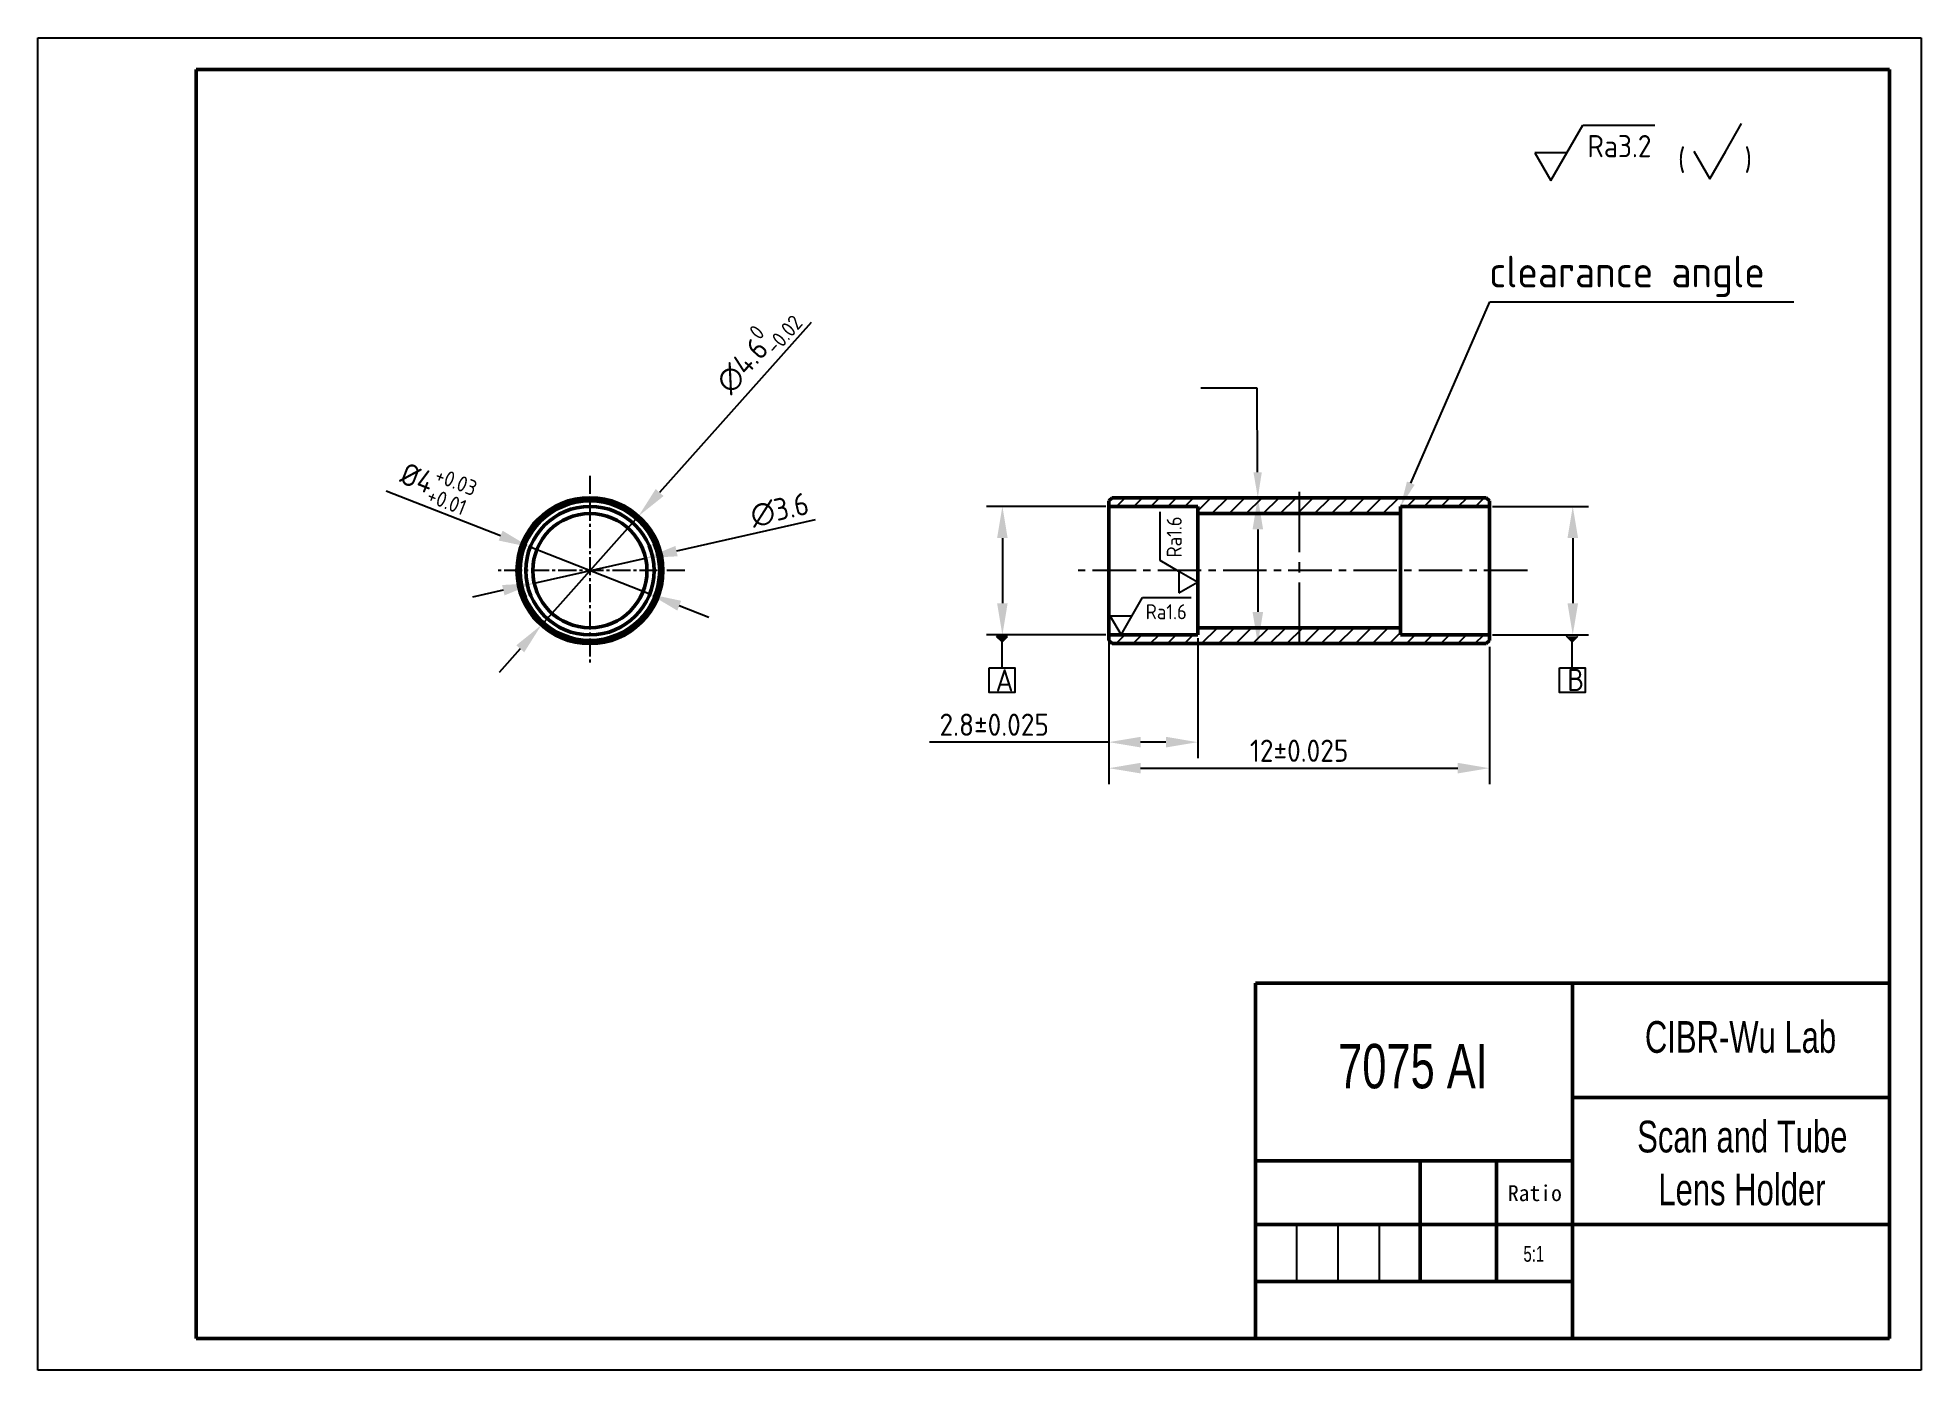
# Model space of a CAD drawing. Header units: millimetres. Extents: x 8124 to 8421, y 7 to 217.
import ezdxf
from ezdxf import colors
from ezdxf.entities.mleader import LeaderData, LeaderLine
from ezdxf.math import Vec2, Vec3

# ---------------------------------------------------------------- set-up
doc = ezdxf.new("R2010")
doc.units = ezdxf.units.MM
doc.linetypes.add('CENTER2', pattern=[28.575, 19.05, -3.175, 3.175, -3.175])
doc.layers.get('Defpoints').update_dxf_attribs({"linetype": 'CONTINUOUS'})
for name, color, linetype in [('中心线', 3, 'CENTER2'), ('尺寸', 4, 'CONTINUOUS'), ('文字', 3, 'CONTINUOUS'), ('细实线', 3, 'CONTINUOUS')]:
    doc.layers.add(name, color=color, linetype=linetype)
doc.layers.add('粗实线', color=2, linetype='CONTINUOUS', lineweight=50)
doc.styles.add('isocp', font='isocp.shx', dxfattribs={"height": 5})
doc.styles.add('isocp3.5', font='isocp.shx', dxfattribs={"height": 3.5})
doc.styles.get("Standard").update_dxf_attribs({"font": '', "height": 2.5})
doc.styles.add('数字', font='gdt.shx', dxfattribs={"width": 0.7, "height": 3.5})
doc.styles.get('Standard').set_extended_font_data('SimSun')
doc.dimstyles.new('形位公差', dxfattribs={"dimtxt": 3.5, "dimasz": 5, "dimexe": 2.5, "dimexo": 0.5, "dimgap": 1, "dimtad": 1, "dimdec": 3, "dimlfac": 0.2, "dimdsep": 46, "dimlunit": 6, "dimtxsty": 'isocp3.5', "dimcen": 2, "dimadec": 0, "dimazin": 0, "dimtfac": 1, "dimtdec": 3, "dimtmove": 0, "dimatfit": 3, "dimfxl": 1, "dimtolj": 1, "dimtzin": 0, "dimarcsym": 0})
pattern_1 = [(45, (5.0148, -20.1139), (-1.3470384, 1.3470384), [])]

# ---------------------------------------------------------------- blocks, each defined once
blk = doc.blocks.new('*D32')
at = {"layer": 'Defpoints', "color": 0, "ltscale": 0.5, "transparency": 16777216}
for p in [(8218.65, 142.03), (8203.34, 124.87)]:
    blk.add_point(p, dxfattribs=at)
at = {"layer": '尺寸', "color": 0, "lineweight": -2, "ltscale": 0.5, "transparency": 16777216}
for p, q in [((8245.88, 172.54), (8221.98, 145.76)), ((8203.34, 124.87), (8218.65, 142.03)), ((8200.01, 121.14), (8196.68, 117.41))]:
    blk.add_line(p, q, dxfattribs=at)
at = {"layer": '尺寸', "color": 0, "ltscale": 0.5, "transparency": 16777216}
for points in [[(8221.36, 146.31), (8222.6, 145.2), (8218.65, 142.03)], [(8199.39, 121.69), (8200.63, 120.58), (8203.34, 124.87)]]:
    blk.add_solid(points, dxfattribs=at)
at = {"layer": '尺寸', "color": 0, "ltscale": 0.5, "transparency": 16777216, "insert": (8237.17, 168.3), "char_height": 3.5, "attachment_point": 5, "rotation": 48.2535, "style": 'isocp3.5'}
blk.add_mtext('\\A1;∅4.6{\\H0.7x;\\S0^ -0.02;}', dxfattribs=at)
blk = doc.blocks.new('*D33')
at = {"layer": 'Defpoints', "color": 0, "ltscale": 0.5, "transparency": 16777216}
for p in [(8201.57, 137.14), (8220.42, 129.75)]:
    blk.add_point(p, dxfattribs=at)
at = {"layer": '尺寸', "color": 0, "lineweight": -2, "ltscale": 0.5, "transparency": 16777216}
for p, q in [((8178.86, 146.04), (8196.91, 138.97)), ((8220.42, 129.75), (8201.57, 137.14)), ((8225.08, 127.93), (8229.73, 126.1))]:
    blk.add_line(p, q, dxfattribs=at)
at = {"layer": '尺寸', "color": 0, "ltscale": 0.5, "transparency": 16777216}
for points in [[(8197.22, 139.74), (8196.61, 138.19), (8201.57, 137.14)], [(8225.38, 128.7), (8224.77, 127.15), (8220.42, 129.75)]]:
    blk.add_solid(points, dxfattribs=at)
at = {"layer": '尺寸', "color": 0, "ltscale": 0.5, "transparency": 16777216, "insert": (8186.9, 146.83), "char_height": 3.5, "attachment_point": 5, "rotation": 338.5923, "style": 'isocp3.5'}
blk.add_mtext('\\A1;%%C4{\\H0.7x;\\S+0.03^ +0.01;}', dxfattribs=at)
blk = doc.blocks.new('*D34')
at = {"layer": 'Defpoints', "color": 0, "ltscale": 0.5, "transparency": 16777216}
for p in [(8219.77, 135.43), (8202.21, 131.47)]:
    blk.add_point(p, dxfattribs=at)
at = {"layer": '尺寸', "color": 0, "lineweight": -2, "ltscale": 0.5, "transparency": 16777216}
for p, q in [((8246.49, 141.45), (8224.65, 136.53)), ((8202.21, 131.47), (8219.77, 135.43)), ((8197.34, 130.37), (8192.46, 129.27))]:
    blk.add_line(p, q, dxfattribs=at)
at = {"layer": '尺寸', "color": 0, "ltscale": 0.5, "transparency": 16777216}
for points in [[(8224.47, 137.34), (8224.83, 135.71), (8219.77, 135.43)], [(8197.15, 131.18), (8197.52, 129.55), (8202.21, 131.47)]]:
    blk.add_solid(points, dxfattribs=at)
at = {"layer": '尺寸', "color": 0, "ltscale": 0.5, "transparency": 16777216, "insert": (8240.9, 143.01), "char_height": 3.5, "attachment_point": 5, "rotation": 12.7104, "style": 'isocp3.5'}
blk.add_mtext('\\A1;∅3.6', dxfattribs=at)
blk = doc.blocks.new('*D35')
at = {"layer": 'Defpoints', "color": 0, "ltscale": 0.5, "transparency": 16777216}
for p in [(8292.82, 121.95), (8352.82, 121.95), (8352.82, 102.32)]:
    blk.add_point(p, dxfattribs=at)
at = {"layer": '尺寸', "color": 0, "lineweight": -2, "ltscale": 0.5, "transparency": 16777216}
for p, q in [((8292.82, 121.45), (8292.82, 99.82)), ((8352.82, 121.45), (8352.82, 99.82)), ((8297.82, 102.32), (8347.82, 102.32))]:
    blk.add_line(p, q, dxfattribs=at)
at = {"layer": '尺寸', "color": 0, "ltscale": 0.5, "transparency": 16777216}
for points in [[(8297.82, 103.16), (8297.82, 101.49), (8292.82, 102.32)], [(8347.82, 103.16), (8347.82, 101.49), (8352.82, 102.32)]]:
    blk.add_solid(points, dxfattribs=at)
at = {"layer": '尺寸', "color": 0, "ltscale": 0.5, "transparency": 16777216, "insert": (8322.82, 105.07), "char_height": 3.5, "attachment_point": 5, "style": 'isocp3.5'}
blk.add_mtext('\\A1;12±0.025', dxfattribs=at)
blk = doc.blocks.new('*D36')
at = {"layer": 'Defpoints', "color": 0, "ltscale": 0.5, "transparency": 16777216}
for p in [(8292.82, 123.32), (8306.82, 123.32), (8306.82, 106.42)]:
    blk.add_point(p, dxfattribs=at)
at = {"layer": '尺寸', "color": 0, "lineweight": -2, "ltscale": 0.5, "transparency": 16777216}
for p, q in [((8292.82, 122.82), (8292.82, 103.92)), ((8306.82, 122.82), (8306.82, 103.92)), ((8292.82, 106.42), (8264.53, 106.42)), ((8301.82, 106.42), (8297.82, 106.42))]:
    blk.add_line(p, q, dxfattribs=at)
at = {"layer": '尺寸', "color": 0, "ltscale": 0.5, "transparency": 16777216}
for points in [[(8297.82, 107.26), (8297.82, 105.59), (8292.82, 106.42)], [(8301.82, 107.26), (8301.82, 105.59), (8306.82, 106.42)]]:
    blk.add_solid(points, dxfattribs=at)
at = {"layer": '尺寸', "color": 0, "ltscale": 0.5, "transparency": 16777216, "insert": (8274.74, 109.17), "char_height": 3.5, "width": 4.9889, "attachment_point": 5, "style": 'isocp3.5'}
blk.add_mtext('\\A1;2.8±0.025', dxfattribs=at)
blk = doc.blocks.new('*D38')
at = {"layer": 'Defpoints', "color": 0, "ltscale": 0.5, "transparency": 16777216}
for p in [(8292.82, 143.57), (8276.03, 123.32), (8292.82, 123.32)]:
    blk.add_point(p, dxfattribs=at)
at = {"layer": '尺寸', "color": 0, "lineweight": -2, "ltscale": 0.5, "transparency": 16777216}
for p, q in [((8292.32, 143.57), (8273.53, 143.57)), ((8276.03, 138.57), (8276.03, 128.32)), ((8292.32, 123.32), (8273.53, 123.32))]:
    blk.add_line(p, q, dxfattribs=at)
at = {"layer": '尺寸', "color": 0, "ltscale": 0.5, "transparency": 16777216}
for points in [[(8275.19, 138.57), (8276.86, 138.57), (8276.03, 143.57)], [(8275.19, 128.32), (8276.86, 128.32), (8276.03, 123.32)]]:
    blk.add_solid(points, dxfattribs=at)
blk = doc.blocks.new('*D39')
at = {"layer": 'Defpoints', "color": 0, "ltscale": 0.5, "transparency": 16777216}
for p in [(8352.82, 143.57), (8352.82, 123.32), (8365.96, 123.32)]:
    blk.add_point(p, dxfattribs=at)
at = {"layer": '尺寸', "color": 0, "lineweight": -2, "ltscale": 0.5, "transparency": 16777216}
for p, q in [((8353.32, 143.57), (8368.46, 143.57)), ((8365.96, 138.57), (8365.96, 128.32)), ((8353.32, 123.32), (8368.46, 123.32))]:
    blk.add_line(p, q, dxfattribs=at)
at = {"layer": '尺寸', "color": 0, "ltscale": 0.5, "transparency": 16777216}
for points in [[(8365.13, 138.57), (8366.8, 138.57), (8365.96, 143.57)], [(8365.13, 128.32), (8366.8, 128.32), (8365.96, 123.32)]]:
    blk.add_solid(points, dxfattribs=at)
at = {"layer": '尺寸', "color": 0, "ltscale": 0.5, "transparency": 16777216, "insert": (8363.21, 133.45), "char_height": 3.5, "attachment_point": 5, "rotation": 90, "style": 'isocp3.5'}
blk.add_mtext('\\A1;  ', dxfattribs=at)
blk = doc.blocks.new('*D40')
at = {"layer": 'Defpoints', "color": 0, "ltscale": 0.5, "transparency": 16777216}
for p in [(8322.82, 144.95), (8316.3, 121.95), (8322.82, 121.95)]:
    blk.add_point(p, dxfattribs=at)
at = {"layer": '尺寸', "color": 0, "lineweight": -2, "ltscale": 0.5, "transparency": 16777216}
for p, q in [((8322.32, 144.95), (8313.8, 144.95)), ((8316.3, 139.95), (8316.3, 126.95)), ((8322.32, 121.95), (8313.8, 121.95))]:
    blk.add_line(p, q, dxfattribs=at)
at = {"layer": '尺寸', "color": 0, "ltscale": 0.5, "transparency": 16777216}
for points in [[(8315.47, 139.95), (8317.14, 139.95), (8316.3, 144.95)], [(8315.47, 126.95), (8317.14, 126.95), (8316.3, 121.95)]]:
    blk.add_solid(points, dxfattribs=at)

msp = doc.modelspace()

# ---------------------------------------------------------------- hatches: boundary and pattern name
at = {"layer": '尺寸', "ltscale": 0.5}
h = msp.add_hatch(color=256, dxfattribs=at)
h.dxf.hatch_style = 1
h.paths.add_polyline_path([(8275.0889, 123.0851), (8275.9734, 122.2045), (8276.8295, 123.0645)])
h = msp.add_hatch(color=256, dxfattribs=at)
h.dxf.hatch_style = 1
h.paths.add_polyline_path([(8366.7347, 123.1026), (8364.994, 123.1232), (8365.8785, 122.2426)])
at = {"layer": '细实线', "ltscale": 0.5}
h = msp.add_hatch(dxfattribs=at)
h.set_pattern_fill('ANSI31', color=256, scale=0.6)
h.set_pattern_definition(pattern_1)
h.paths.add_polyline_path([(8338.8222, 142.4465), (8338.8222, 143.5716), (8352.8221, 143.5716), (8352.8221, 144.4465), (8352.3221, 144.9465), (8293.3221, 144.9465), (8292.8221, 144.4465), (8292.8221, 143.5716), (8306.822, 143.5716), (8306.822, 142.4465)])
h = msp.add_hatch(dxfattribs=at)
h.set_pattern_fill('ANSI31', color=256, scale=0.6)
h.set_pattern_definition(pattern_1)
h.paths.add_polyline_path([(8338.8222, 123.3216), (8352.8221, 123.3216), (8352.8221, 122.4466), (8352.3221, 121.9466), (8293.3221, 121.9466), (8292.8221, 122.4466), (8292.8221, 123.3216), (8306.822, 123.3216), (8306.822, 124.4466), (8338.8222, 124.4466)])

# ---------------------------------------------------------------- linework, layer by layer
at = {"layer": '中心线', "ltscale": 0.1495}
for p, q in [((8210.9942, 148.3965), (8210.9942, 118.4966)), ((8225.9441, 133.4466), (8196.0442, 133.4466))]:
    msp.add_line(p, q, dxfattribs=at)
at = {"layer": '中心线', "ltscale": 0.5}
msp.add_line((8322.8221, 145.876), (8322.8221, 120.5442), dxfattribs=at)
at = {"layer": '中心线', "ltscale": 0.360016}
msp.add_line((8358.8225, 133.4466), (8286.8193, 133.4466), dxfattribs=at)
at = {"layer": '尺寸', "ltscale": 0.5}
for p, q in [((8365.0294, 199.2985), (8367.544, 203.654)), ((8367.544, 203.654), (8378.9167, 203.648)), ((8390.0735, 199.5452), (8392.5881, 203.9007)), ((8360.0001, 199.2985), (8362.5147, 194.943)), ((8365.0294, 199.2985), (8360.0001, 199.2985)), ((8362.5147, 194.943), (8365.0294, 199.2985)), ((8385.0441, 199.5452), (8387.5588, 195.1896)), ((8387.5588, 195.1896), (8390.0735, 199.5452)), ((8352.8914, 175.7845), (8400.8225, 175.7845)), ((8316.1768, 162.2112), (8307.2979, 162.2112)), ((8300.8895, 135.0257), (8300.8935, 142.7022)), ((8303.8294, 133.3283), (8300.8895, 135.0257)), ((8306.7694, 131.6309), (8303.8294, 133.3283)), ((8303.8294, 133.3283), (8303.8294, 129.9335)), ((8303.8294, 129.9335), (8306.7694, 131.6309)), ((8296.4388, 126.2616), (8298.1362, 129.2016)), ((8298.1362, 129.2016), (8305.8127, 129.1975)), ((8293.044, 126.2616), (8294.7414, 123.3216)), ((8296.4388, 126.2616), (8293.044, 126.2616)), ((8294.7414, 123.3216), (8296.4388, 126.2616)), ((8275.9734, 122.2045), (8275.0889, 123.0851)), ((8275.0889, 123.0851), (8276.8295, 123.0645)), ((8275.9734, 122.2045), (8276.8295, 123.0645)), ((8275.9734, 118.1145), (8275.9734, 122.2045)), ((8365.8785, 122.2426), (8364.994, 123.1232)), ((8365.8785, 122.2426), (8366.7347, 123.1026)), ((8365.8785, 118.1526), (8365.8785, 122.2426))]:
    msp.add_line(p, q, dxfattribs=at)
for points in [[(8273.9399, 118.1145), (8278.0069, 118.1145), (8278.0069, 114.2251), (8273.9399, 114.2251)], [(8363.845, 118.1526), (8367.912, 118.1526), (8367.912, 114.2632), (8363.845, 114.2632)]]:
    msp.add_lwpolyline(points, close=True, dxfattribs=at)
at = {"layer": '粗实线'}
for p, q in [((8148.9203, 212.4338), (8415.9203, 212.4338)), ((8148.9203, 12.4338), (8148.9203, 212.4338)), ((8415.9203, 212.4338), (8415.9203, 12.4338)), ((8315.9203, 68.4338), (8315.9203, 12.4338)), ((8365.9203, 68.4338), (8365.9203, 12.4338)), ((8415.9203, 68.4338), (8415.9203, 12.4338)), ((8365.9203, 50.4338), (8415.9203, 50.4338)), ((8341.9203, 40.4338), (8341.9203, 21.4338)), ((8353.9203, 40.4338), (8353.9203, 21.4338)), ((8315.9203, 30.4338), (8415.9203, 30.4338)), ((8315.9203, 21.4338), (8365.9203, 21.4338)), ((8415.9203, 12.4338), (8148.9203, 12.4338))]:
    msp.add_line(p, q, dxfattribs=at)
at = {"layer": '粗实线', "ltscale": 0.3}
for p, q in [((8292.8221, 144.4465), (8293.3221, 144.9465)), ((8352.3221, 144.9465), (8293.3221, 144.9465)), ((8352.8221, 144.4465), (8352.3221, 144.9465)), ((8352.3221, 121.9466), (8293.3221, 121.9466))]:
    msp.add_line(p, q, dxfattribs=at)
at = {"layer": '粗实线', "ltscale": 0.006875}
for p, q in [((8292.8221, 144.4465), (8292.8221, 143.5716)), ((8352.8221, 144.4465), (8352.8221, 143.5716)), ((8292.8221, 123.3216), (8292.8221, 122.4466)), ((8293.3221, 121.9466), (8292.8221, 122.4466)), ((8352.8221, 123.3216), (8352.8221, 122.4466))]:
    msp.add_line(p, q, dxfattribs=at)
at = {"layer": '粗实线', "ltscale": 0.07}
for p, q in [((8306.822, 143.5716), (8292.8221, 143.5716)), ((8338.8222, 143.5716), (8352.8221, 143.5716)), ((8306.822, 123.3216), (8292.8221, 123.3216)), ((8338.8222, 123.3216), (8352.8221, 123.3216))]:
    msp.add_line(p, q, dxfattribs=at)
at = {"layer": '粗实线', "ltscale": 0.050625}
for p, q in [((8292.8221, 143.5716), (8292.8221, 133.4466)), ((8352.8221, 133.4466), (8352.8221, 143.5716)), ((8292.8221, 133.4466), (8292.8221, 123.3216)), ((8352.8221, 122.4466), (8352.8221, 133.4466)), ((8352.3221, 121.9466), (8352.8221, 122.4466))]:
    msp.add_line(p, q, dxfattribs=at)
at = {"layer": '粗实线', "ltscale": 0.005625}
for p, q in [((8306.822, 143.5716), (8306.822, 142.4465)), ((8338.8222, 143.5716), (8338.8222, 142.4465)), ((8306.822, 124.4466), (8306.822, 123.3216)), ((8338.8222, 124.4466), (8338.8222, 123.3216))]:
    msp.add_line(p, q, dxfattribs=at)
at = {"layer": '粗实线', "ltscale": 0.160001}
for p, q in [((8306.822, 142.4465), (8338.8222, 142.4465)), ((8306.822, 124.4466), (8338.8222, 124.4466))]:
    msp.add_line(p, q, dxfattribs=at)
at = {"layer": '粗实线', "ltscale": 0.045}
for p, q in [((8306.822, 142.4465), (8306.822, 133.4466)), ((8338.8222, 133.4466), (8338.8222, 142.4465)), ((8306.822, 133.4466), (8306.822, 124.4466)), ((8338.8222, 124.4466), (8338.8222, 133.4466))]:
    msp.add_line(p, q, dxfattribs=at)
at = {"layer": '粗实线', "ltscale": 0.5}
for p, q in [((8315.9203, 68.4338), (8415.9203, 68.4338)), ((8365.9203, 40.4338), (8315.9203, 40.4338))]:
    msp.add_line(p, q, dxfattribs=at)
at = {"layer": '粗实线'}
for radius in [11.5, 11, 10.125, 9]:
    msp.add_circle((8210.9942, 133.4466), radius, dxfattribs=at)
at = {"layer": '细实线'}
for p, q in [((8123.9203, 217.4338), (8420.9203, 217.4338)), ((8123.9203, 7.4338), (8123.9203, 217.4338)), ((8420.9203, 217.4338), (8420.9203, 7.4338)), ((8322.4203, 30.4338), (8322.4203, 21.4338)), ((8328.9203, 30.4338), (8328.9203, 21.4338)), ((8335.4203, 30.4338), (8335.4203, 21.4338)), ((8420.9203, 7.4338), (8123.9203, 7.4338))]:
    msp.add_line(p, q, dxfattribs=at)

# ---------------------------------------------------------------- texts
at = {"layer": '尺寸', "ltscale": 0.5, "attachment_point": 1}
for s, width, insert, char_height, style in [('Ra3.2', 13.902947, (8368.2702, 202.0964), 3.5, 'isocp3.5'), ('\\pi-10.5,l14,t14;(^I)', 19.89372, (8379.0493, 199.955), 3.5, 'isocp3.5'), ('clearance angle', 70.130238, (8352.7936, 183.0799), 5, 'isocp'), ('Ra1.6', 13.902947, (8298.6263, 128.1502), 2.3625, 'isocp3.5'), ('A', 13.902947, (8274.9562, 117.9255), 3.5, 'isocp3.5'), ('B', 13.902947, (8365.0825, 117.9791), 3.5, 'isocp3.5')]:
    msp.add_mtext_dynamic_manual_height_columns(s, width=width, gutter_width=25, heights=[0], dxfattribs=dict(at, insert=insert, char_height=char_height, style=style))
at = {"layer": '尺寸', "ltscale": 0.5, "insert": (8301.9408, 135.5158), "char_height": 2.3625, "attachment_point": 1, "rotation": 90, "style": 'isocp3.5'}
msp.add_mtext_dynamic_manual_height_columns('Ra1.6', width=13.902947, gutter_width=25, heights=[0], dxfattribs=at)
at = {"layer": '文字', "attachment_point": 1, "style": '数字'}
for s, insert, char_height, width in [('{\\fArial|b0|i0|c0|p34;CIBR-Wu Lab}', (8377.3342, 62.4667), 5, 31.389859), ('{\\fArial|b0|i0|c0|p34;7075 AI}', (8328.9759, 58.8716), 7, 27.056362), ('\\pi5.8146;{\\fArial|b0|i0|c0|p34;Scan and Tube \\P\\pi9.1487;Lens Holder}', (8370.3054, 46.7666), 5, 44.370701), ('5:1 ', (8358.1909, 27.0387), 2.5, 15.587111)]:
    msp.add_mtext(s, dxfattribs=dict(at, insert=insert, char_height=char_height, width=width))
at = {"layer": '文字', "insert": (8355.7423, 36.5986), "char_height": 2.5, "width": 9.1843, "attachment_point": 1}
msp.add_mtext('Ratio', dxfattribs=at)

# ---------------------------------------------------------------- dimensions: what is measured, and where the dimension line sits
at = {"layer": '尺寸', "ltscale": 0.5}
dim = msp.add_diameter_dim_2p(p1=(8203.3371, 124.8665), p2=(8218.6513, 142.0267), text='<>{\\H0.7x;\\S0^ -0.02;}', dimstyle='形位公差', dxfattribs=at)
dim.commit()
dim.dimension.update_dxf_attribs({"geometry": '*D32', "text_midpoint": (8239.9108, 165.8489), "dimtype": 163})
dim = msp.add_diameter_dim_2p(p1=(8220.4206, 129.7509), p2=(8201.5677, 137.1422), text='%%C4{\\H0.7x;\\S+0.03^ +0.01;}', dimstyle='形位公差', dxfattribs=at)
dim.commit()
dim.dimension.update_dxf_attribs({"geometry": '*D33', "text_midpoint": (8186.8986, 146.8304)})
dim = msp.add_diameter_dim_2p(p1=(8202.2147, 131.4664), p2=(8219.7736, 135.4268), dimstyle='形位公差', dxfattribs=at)
dim.commit()
dim.dimension.update_dxf_attribs({"geometry": '*D34', "text_midpoint": (8241.504, 140.3281), "dimtype": 163})
dim = msp.add_linear_dim(base=(8276.0255, 123.3216), p1=(8292.8221, 143.5716), p2=(8292.8221, 123.3216), angle=90, text=' ', dimstyle='形位公差', dxfattribs=at)
dim.commit()
dim.dimension.update_dxf_attribs({"geometry": '*D38', "text_midpoint": (8276.0255, 133.4466), "dimtype": 160})
for base, p1, p2, text, picture, middle in [((8316.3026, 121.9466), (8322.8221, 144.9465), (8322.8221, 121.9466), ' ', '*D40', (8316.3026, 133.4466)), ((8365.9622, 123.3216), (8352.8221, 143.5716), (8352.8221, 123.3216), '  ', '*D39', (8363.2122, 133.4466))]:
    dim = msp.add_linear_dim(base=base, p1=p1, p2=p2, angle=90, text=text, dimstyle='形位公差', dxfattribs=at)
    dim.commit()
    dim.dimension.update_dxf_attribs({"geometry": picture, "text_midpoint": middle})
dim = msp.add_linear_dim(base=(8306.822, 106.4235), p1=(8292.8221, 123.3216), p2=(8306.822, 123.3216), text='<>±0.025', dimstyle='形位公差', dxfattribs=at)
dim.commit()
dim.dimension.update_dxf_attribs({"geometry": '*D36', "text_midpoint": (8274.7446, 106.4235), "dimtype": 160})
dim = msp.add_linear_dim(base=(8352.8221, 102.3231), p1=(8292.8221, 121.9466), p2=(8352.8221, 121.9466), text='<>±0.025', dimstyle='形位公差', dxfattribs=at)
dim.commit()
dim.dimension.update_dxf_attribs({"geometry": '*D35', "text_midpoint": (8322.8221, 105.0734)})

# ---------------------------------------------------------------- leaders
ml = msp.add_multileader_mtext('Standard', dxfattribs=at)
ml.set_content('')
ml.set_leader_properties()
ml.build(insert=Vec2(0, 0))
ml.multileader.update_dxf_attribs({"has_dogleg": 0, "text_right_attachment_type": 6, "dogleg_length": 0.36})
ctx = ml.context
ctx.base_point, ctx.char_height, ctx.plane_origin = Vec3(8352.8914, 175.7845), 2.5, Vec3(8376.6716, 149.8164)
ctx.right_attachment = 6
notes = []
notes.append((ctx, [(1, (1, 1, 0), (8352.5314, 175.7845), (1, 0), 0.36, [(0, [(8338.8222, 143.5716)], 0, [])])]))
ctx.mtext, ml.multileader.dxf.content_type = None, 0
ml = msp.add_multileader_mtext('Standard', dxfattribs=at)
ml.set_content('')
ml.set_leader_properties()
ml.build(insert=Vec2(0, 0))
ml.multileader.update_dxf_attribs({"has_dogleg": 0, "text_right_attachment_type": 6, "dogleg_length": 0.36})
ctx = ml.context
ctx.base_point, ctx.char_height, ctx.plane_origin = Vec3(8316.1768, 162.2112), 2.5, Vec3(8316.3026, 144.9465)
ctx.right_attachment = 6
notes.append((ctx, [(0, (1, 1, 0), (8316.5368, 162.2112), (-1, 0), 0.36, [(0, [(8316.3026, 144.9465)], 0, [])])]))
ctx.mtext, ml.multileader.dxf.content_type = None, 0
for ctx, leaders in notes:
    for number, flags, end, landing, length, lines in leaders:
        leader = LeaderData()
        leader.index, (leader.has_last_leader_line, leader.has_dogleg_vector, leader.attachment_direction) = number, flags
        leader.last_leader_point, leader.dogleg_vector, leader.dogleg_length = Vec3(end), Vec3(landing), length
        for number, points, colour, breaks in lines:
            line = LeaderLine()
            line.index, line.vertices, line.color, line.breaks = number, Vec3.list(points), colors.encode_raw_color(colour), breaks
            leader.lines.append(line)
        ctx.leaders.append(leader)

doc.saveas('drawing.dxf')
